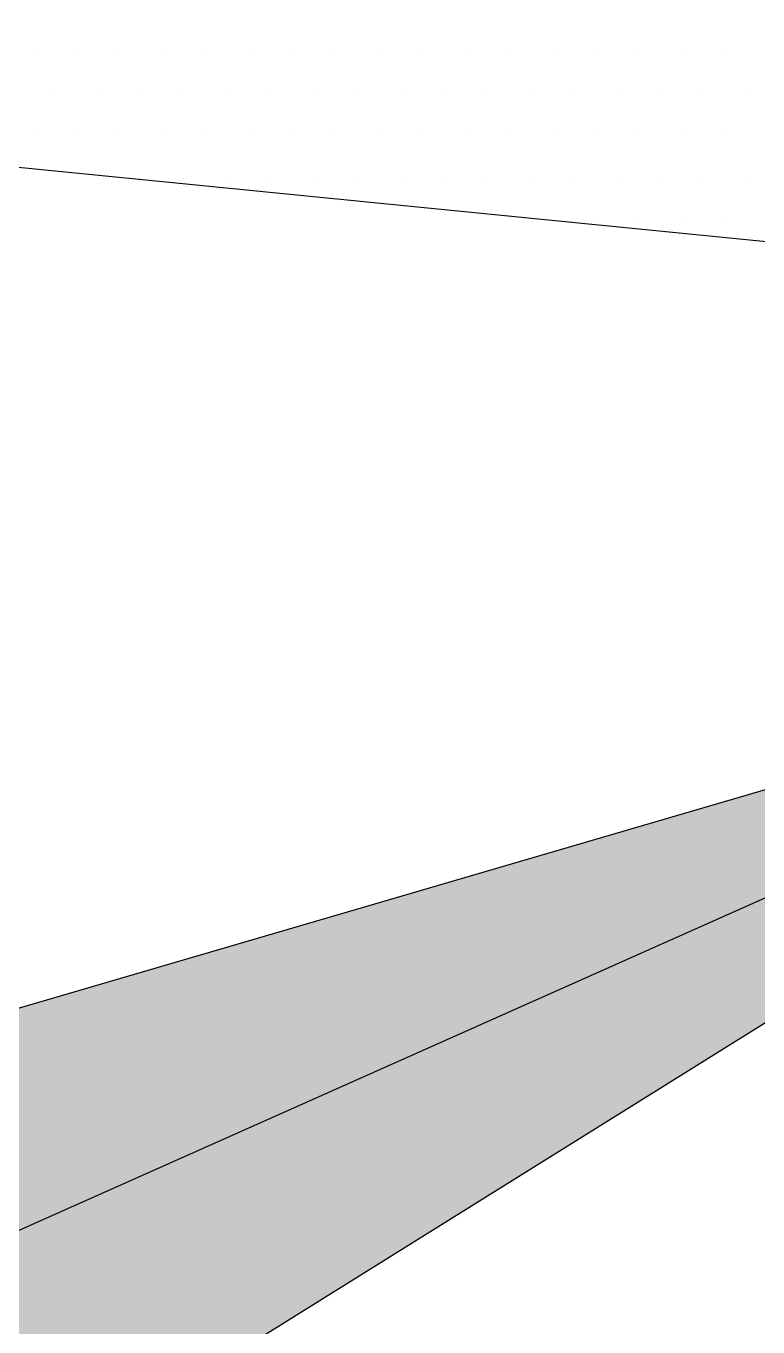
# Model space of a CAD drawing. Header units: millimetres. Extents: x -1573 to 210, y -360 to 557.
# Drawn here: x -488.445 to -487.515, y 26.644 to 28.296 of the extents above; entities that cross this region are included whole.
import ezdxf

# ---------------------------------------------------------------- set-up
doc = ezdxf.new("R2010")
doc.units = ezdxf.units.MM
doc.header["$LTSCALE"] = 2
doc.linetypes.add('CACHEX2', pattern=[0.75, 0.5, -0.25])
for name, color, linetype in [('CALQUE_7', 4, 'Continuous'), ('CARTOUCHE', 7, 'Continuous'), ('rosace', 7, 'Continuous')]:
    doc.layers.add(name, color=color, linetype=linetype)

# ---------------------------------------------------------------- blocks, each defined once
blk = doc.blocks.new('A$C715108E3')
at = {"layer": 'CALQUE_7', "color": 131}
for p, q in [((2.2726, -4.9833), (2.2726, -4.9833)), ((2.364, -4.9833), (2.364, -4.9833)), ((2.4559, -4.9833), (2.4559, -4.9833)), ((2.5477, -4.9833), (2.5477, -4.9833)), ((2.639, -4.9833), (2.639, -4.9833)), ((2.731, -4.9833), (2.731, -4.9833)), ((2.823, -4.9833), (2.823, -4.9833)), ((2.9143, -4.9833), (2.9143, -4.9833)), ((3.0061, -4.9833), (3.0061, -4.9833)), ((3.0979, -4.9833), (3.0979, -4.9833)), ((3.1896, -4.9833), (3.1896, -4.9833)), ((3.2816, -4.9833), (3.2816, -4.9833)), ((3.3734, -4.9833), (3.3734, -4.9833)), ((3.4653, -4.9833), (3.4653, -4.9833)), ((3.5565, -4.9833), (3.5565, -4.9833)), ((3.6486, -4.9833), (3.6486, -4.9833)), ((3.7404, -4.9833), (3.7404, -4.9833)), ((2.3183, -5.0748), (2.3183, -5.0748)), ((2.4101, -5.0748), (2.4101, -5.0748)), ((2.5018, -5.0748), (2.5018, -5.0748)), ((2.5934, -5.0748), (2.5934, -5.0748)), ((2.6854, -5.0748), (2.6854, -5.0748)), ((2.7767, -5.0748), (2.7767, -5.0748)), ((2.8687, -5.0748), (2.8687, -5.0748)), ((2.9608, -5.0748), (2.9608, -5.0748)), ((3.0518, -5.0748), (3.0518, -5.0748)), ((3.1439, -5.0748), (3.1439, -5.0748)), ((3.2359, -5.0748), (3.2359, -5.0748)), ((3.3277, -5.0748), (3.3277, -5.0748)), ((3.4188, -5.0748), (3.4188, -5.0748)), ((3.5108, -5.0748), (3.5108, -5.0748)), ((3.6028, -5.0748), (3.6028, -5.0748)), ((3.6941, -5.0748), (3.6941, -5.0748)), ((3.7861, -5.0748), (3.7861, -5.0748)), ((2.2726, -5.1674), (2.2726, -5.1674)), ((2.364, -5.1674), (2.364, -5.1674)), ((2.4559, -5.1674), (2.4559, -5.1674)), ((2.5477, -5.1674), (2.5477, -5.1674)), ((2.639, -5.1674), (2.639, -5.1674)), ((2.731, -5.1674), (2.731, -5.1674)), ((2.823, -5.1674), (2.823, -5.1674)), ((2.9143, -5.1674), (2.9143, -5.1674)), ((3.0061, -5.1674), (3.0061, -5.1674)), ((3.0979, -5.1674), (3.0979, -5.1674)), ((3.1896, -5.1674), (3.1896, -5.1674)), ((3.2816, -5.1674), (3.2816, -5.1674)), ((3.3734, -5.1674), (3.3734, -5.1674)), ((3.4653, -5.1674), (3.4653, -5.1674)), ((3.5565, -5.1674), (3.5565, -5.1674)), ((3.6486, -5.1674), (3.6486, -5.1674)), ((3.7404, -5.1674), (3.7404, -5.1674)), ((2.4836, -5.2586), (2.4836, -5.2586)), ((2.5018, -5.2586), (2.5018, -5.2586)), ((2.5934, -5.2586), (2.5934, -5.2586)), ((2.6854, -5.2586), (2.6854, -5.2586)), ((2.7767, -5.2586), (2.7767, -5.2586)), ((2.8687, -5.2586), (2.8687, -5.2586)), ((2.9608, -5.2586), (2.9608, -5.2586)), ((3.0518, -5.2586), (3.0518, -5.2586)), ((3.1439, -5.2586), (3.1439, -5.2586)), ((3.2359, -5.2586), (3.2359, -5.2586)), ((3.3277, -5.2586), (3.3277, -5.2586)), ((3.4188, -5.2586), (3.4188, -5.2586)), ((3.5108, -5.2586), (3.5108, -5.2586)), ((3.6028, -5.2586), (3.6028, -5.2586)), ((3.6941, -5.2586), (3.6941, -5.2586)), ((3.7861, -5.2586), (3.7861, -5.2586)), ((3.4049, -5.3499), (3.4049, -5.3499)), ((3.4653, -5.3499), (3.4653, -5.3499)), ((3.5565, -5.3499), (3.5565, -5.3499)), ((3.6486, -5.3499), (3.6486, -5.3499)), ((3.7404, -5.3499), (3.7404, -5.3499))]:
    blk.add_line(p, q, dxfattribs=at)
blk.add_lwpolyline([(-1.5572, -4.8561), (4.8497, -5.4935), (3.9051, -3.7588)], dxfattribs=at)
blk = doc.blocks.new('A$C581E6685')
at = {"layer": 'rosace'}
for color, points in [(142, [(-45.3965, 37.4846), (-39.5666, 28.8703), (-39.344, 28.5414), (-39.8519, 24.2064), (-36.9477, 25.4853), (-26.3566, 30.2032), (-36.1863, 24.0789), (-38.2746, 22.2236), (-38.1337, 21.2132), (-33.6363, 11.1845), (-39.5393, 21.4709), (-40.6525, 23.2405), (-42.0615, 23.3525), (-53.1072, 18.3767), (-43.3972, 24.4856), (-40.4756, 26.2259), (-40.684, 26.8894)]), (140, [(-45.3965, 37.4846), (-41.9745, 25.9278), (-41.7809, 23.8865), (-42.0615, 23.3525), (-44.9268, 21.9767), (-53.1072, 18.3767), (-40.8028, 21.6905), (-39.5666, 22.0268), (-38.2746, 22.2236), (-38.1337, 21.2132), (-33.6363, 11.1845), (-36.0802, 21.4612), (-37.3405, 24.3346), (-37.4251, 24.9804), (-36.9477, 25.4853), (-26.3566, 30.2032), (-37.8747, 26.8339), (-39.7286, 26.4119), (-40.3751, 26.6371), (-40.684, 26.8894)])]:
    blk.add_hatch(color=color, dxfattribs=at).paths.add_polyline_path(points)
at = {"layer": 'rosace', "color": 142}
blk.add_lwpolyline([(-45.3965, 37.4846), (-39.3434, 28.5414), (-39.8519, 24.2064), (-36.9477, 25.4853), (-26.3566, 30.2032), (-36.1857, 24.0789), (-38.2739, 22.2236), (-38.1337, 21.2132), (-33.6358, 11.1845), (-39.5393, 21.4709), (-40.6518, 23.2405), (-42.0615, 23.3525), (-53.1072, 18.3767), (-43.3964, 24.4856), (-40.4756, 26.2259), (-40.6836, 26.8894)], close=True, dxfattribs=at)
at = {"layer": 'rosace', "color": 140}
blk.add_lwpolyline([(-45.3965, 37.4846), (-41.9745, 25.9278), (-41.7804, 23.8865), (-42.0615, 23.3525), (-44.9268, 21.9767), (-53.1072, 18.3767), (-40.8028, 21.6905), (-39.5666, 22.0268), (-38.2739, 22.2236), (-38.1337, 21.2132), (-33.6358, 11.1845), (-36.0802, 21.4612), (-37.3405, 24.3346), (-37.4251, 24.9804), (-36.9477, 25.4853), (-26.3566, 30.2032), (-37.8741, 26.8339), (-39.7286, 26.4119), (-40.3748, 26.6371), (-40.6836, 26.8894)], close=True, dxfattribs=at)
at = {"layer": 'rosace', "color": 32, "linetype": 'CACHEX2', "ltscale": 1.5}
blk.add_ellipse((-38.0538, 23.8138), major_axis=(-19.0311, -3.534), ratio=0.590567, dxfattribs=at)
at = {"layer": 'rosace', "color": 32}
blk.add_ellipse((-37.6144, 23.8499), major_axis=(-13.5768, -4.2839), ratio=0.791971, dxfattribs=at)
at = {"layer": 'CARTOUCHE'}
blk.add_blockref('A$C715108E3', (-31.6739, 36.3189), dxfattribs=at)

msp = doc.modelspace()

# ---------------------------------------------------------------- linework, layer by layer
at = {"layer": 'CARTOUCHE'}
msp.add_rational_spline([(-508.0665, 33.7081), (-508.0665, 22.8169), (-508.0665, 11.9258), (-508.0665, 8.0858), (-504.2265, 8.0858), (-458.6872, 8.0858), (-413.148, 8.0858), (-409.308, 8.0858), (-409.308, 11.9258), (-409.308, 22.8169), (-409.308, 33.7081), (-409.308, 37.5481), (-413.148, 37.5481), (-458.6872, 37.5481), (-504.2265, 37.5481), (-508.0665, 37.5481), (-508.0665, 33.7081)], [1, 1, 1, 0.707106781187, 1, 1, 1, 0.707106781187, 1, 1, 1, 0.707106781187, 1, 1, 1, 0.707106781187, 1], degree=2, knots=[0, 0, 0, 1, 1, 2.570796, 2.570796, 3.570796, 3.570796, 5.141593, 5.141593, 6.141593, 6.141593, 7.712389, 7.712389, 8.712389, 8.712389, 10.283185, 10.283185, 10.283185], dxfattribs=at)

# ---------------------------------------------------------------- block references
at = {"layer": 'CARTOUCHE', "xscale": 0.6, "yscale": 0.6, "zscale": 0.6}
msp.add_blockref('A$C581E6685', (-470.7958, 9.4664), dxfattribs=at)

doc.saveas('drawing.dxf')
